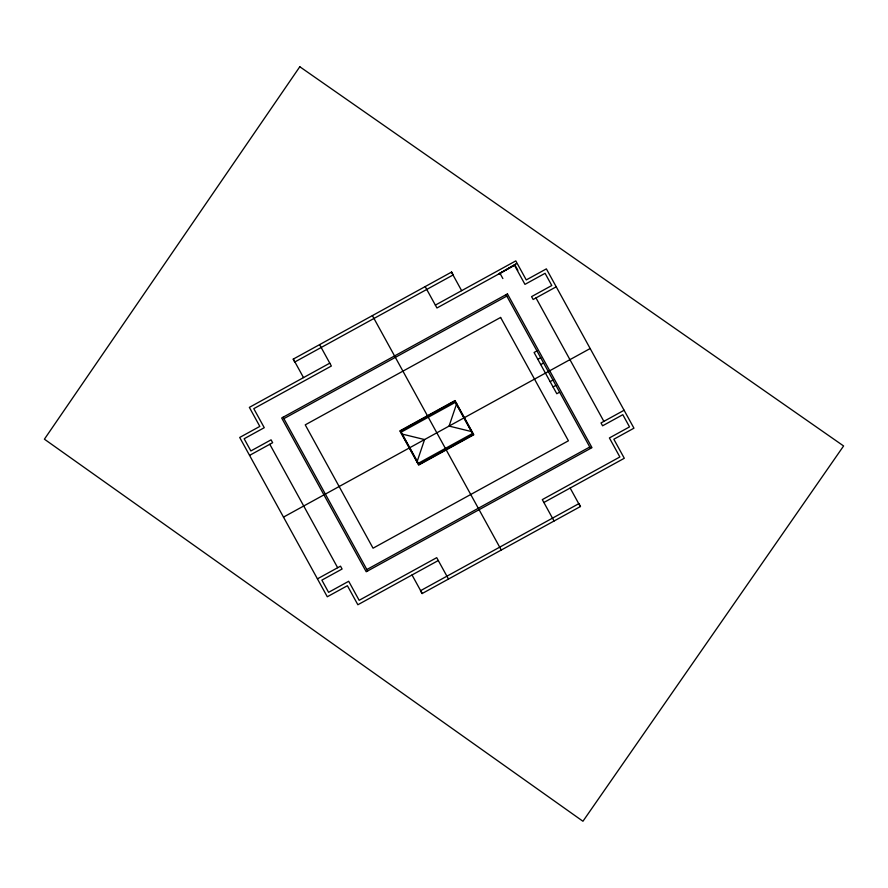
<?xml version="1.0" encoding="UTF-8"?>
<svg xmlns="http://www.w3.org/2000/svg" width="888" height="888" viewBox="0 0 888 888"><rect width="100%" height="100%" fill="white"/><g stroke="black" fill="none" stroke-linecap="round" stroke-linejoin="round"><path stroke-width="1.33" d="M416.983 462.038L424.575 439.56L401.531 433.921M456.676 403.607L449.084 426.085L472.127 431.723M329.792 363.159L249.362 407.37L259.818 426.406L239.704 437.462L327.284 596.769L347.408 585.714L357.864 604.75L438.295 560.528M435.364 305.117L515.795 260.894L526.262 279.931L546.375 268.875L633.954 428.183L613.841 439.238L624.297 458.275L543.867 502.486M283.883 418.648L506.815 296.093M249.561 455.389L272.649 442.701L271.073 439.838L250.849 450.949L244.145 438.75L264.258 427.694L253.79 408.658L331.357 366.023L319.602 344.622M556.232 286.802L533.144 299.489L531.568 296.625L551.792 285.514L545.077 273.304L524.963 284.371L514.507 265.334L436.94 307.981L425.174 286.591M536.951 350.915L534.077 352.492L556.798 393.739L559.64 392.174M537.862 359.296L540.703 357.731M540.759 364.579L543.6 363.014M283.494 517.116L590.165 348.529M550.138 381.629L552.98 380.075M553.046 386.924L555.888 385.359M317.438 578.843L340.515 566.156L342.091 569.019L321.867 580.13L328.582 592.34L348.695 581.274L359.152 600.31L436.718 557.664L448.484 579.054M624.098 410.256L601.01 422.943L602.586 425.807L622.81 414.696L629.514 426.895L609.401 437.951L619.868 456.976L542.302 499.622L554.057 521.023M366.844 569.552L589.776 446.997M535.997 297.913L603.873 421.378M514.985 265.09L517.859 270.318M499.988 273.338L502.863 278.566M506.027 294.672L590.553 448.418M451.448 272.139L461.638 290.665M570.152 488.045L580.33 506.571M372.394 315.606L501.265 550.038M293.329 359.074L303.507 377.6M412.021 574.969L422.211 593.506M283.106 417.227L367.632 570.973M269.786 444.266L337.662 567.732M299.811 66.744L44.4 439.183L582.939 821.256L843.6 445.965L299.811 66.744M451.615 272.05L293.162 359.163L294.738 362.026L453.191 274.914L451.615 272.05M515.895 264.047L498.446 274.181L515.895 264.047M507.448 293.884L281.685 418.004L366.211 571.75L591.974 447.641L507.448 293.884M500.61 317.449L305.239 424.853L373.049 548.196L568.42 440.792L500.61 317.449M455 400.566L399.855 430.88L418.659 465.079L473.804 434.765L455 400.566M454.934 401.065L400.322 431.091L418.725 464.579L473.337 434.554L454.934 401.065M455.322 402.364L401.21 432.123L418.337 463.281L472.449 433.522L455.322 402.364M578.92 503.618L420.468 590.731L422.044 593.595L580.497 506.482L578.92 503.618"/></g></svg>
